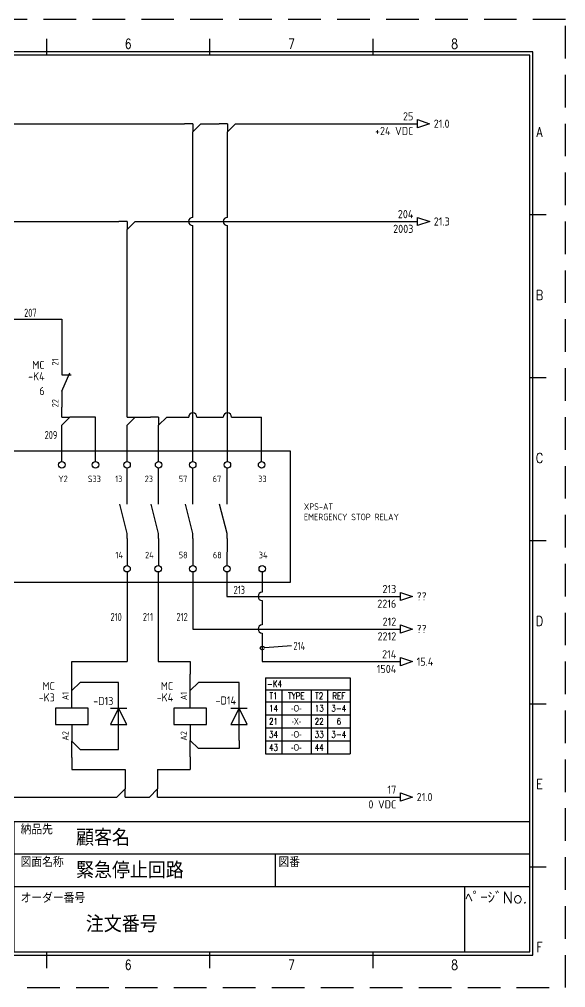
# Model space of a CAD drawing. Header units: millimetres. Extents: x 0 to 420, y 0 to 297.
# Drawn here: x 252.6 to 420, y 0 to 297 of the extents above; entities that cross this region are included whole.
import ezdxf
from ezdxf.enums import TextEntityAlignment as Align

# ---------------------------------------------------------------- set-up
doc = ezdxf.new("R2010")
doc.units = ezdxf.units.MM
doc.header["$LTSCALE"] = 10
doc.linetypes.add('DASHEDX2', pattern=[1.5, 1, -0.5])
doc.linetypes.add('HIDDEN', pattern=[0.375, 0.25, -0.125])
doc.layers.get('0').update_dxf_attribs({"linetype": 'CONTINUOUS'})
for name, color, linetype in [('BLU_1.0mm^2', 5, 'CONTINUOUS'), ('COMMENT', 4, 'CONTINUOUS'), ('DESC', 150, 'CONTINUOUS'), ('GRN_2.5mm^2', 3, 'CONTINUOUS'), ('GRY_1.5mm^2', 9, 'CONTINUOUS'), ('HIDDEN', 7, 'HIDDEN'), ('LOC', 8, 'CONTINUOUS'), ('MISC', 7, 'CONTINUOUS'), ('SYMS', 7, 'CONTINUOUS'), ('TAGS', 150, 'CONTINUOUS'), ('TERMS', 123, 'CONTINUOUS'), ('TITLE', 4, 'CONTINUOUS'), ('WIRENO', 72, 'CONTINUOUS'), ('WIREREF', 52, 'CONTINUOUS'), ('XREF', 7, 'CONTINUOUS'), ('XREFCHILD', 134, 'CONTINUOUS'), ('ZUWAKU', 7, 'CONTINUOUS')]:
    doc.layers.add(name, color=color, linetype=linetype)
doc.styles.get("Standard").update_dxf_attribs({"font": 'romans', "width": 0.8, "bigfont": 'extfont'})
doc.styles.add('WD_IEC', font='isocp2.shx', dxfattribs={"width": 0.9, "height": 4, "bigfont": 'extfont2.shx'})

# ---------------------------------------------------------------- blocks, each defined once
blk = doc.blocks.new('JIS_tblock_a3(L)')
at = {"layer": 'HIDDEN'}
for p, q in [((-398, 32), (-258, 32)), ((-398, 24), (-258, 24)), ((-398, 16), (-258, 16)), ((-398, 8), (-258, 8))]:
    blk.add_line(p, q, dxfattribs=at)
at = {"layer": 'ZUWAKU'}
for p, q in [((-398, 40), (0, 40)), ((-398, 40), (-398, 0)), ((-373, 40), (-373, 0)), ((-372.5, 40), (-372.5, 0)), ((-258, 0), (-258, 40)), ((-238, 40), (-238, 20)), ((-218, 40), (-218, 20)), ((-198, 40), (-198, 20)), ((-178, 40), (-178, 20)), ((-158, 0), (-158, 40)), ((0, 0), (0, 40)), ((-241, 35), (-254, 23)), ((-238, 34), (-158, 34)), ((-158, 30), (0, 30)), ((-78, 30), (-78, 20)), ((-258, 20), (-158, 20)), ((-158, 20), (0, 20)), ((-20, 20), (-20, 0)), ((-398, 0), (0, 0))]:
    blk.add_line(p, q, dxfattribs=at)
at = {"layer": 'TITLE'}
for tag, p, height in [('REVINFO51', (-370, 34), 3), ('ORDER2', (-139, 32.5), 5), ('REVINFO41', (-370, 26), 3), ('INFO1', (-139, 22.5), 5), ('SCALE0', (-247.5, 23), 3), ('REVINFO31', (-370, 18), 3), ('REVINFO21', (-370, 10), 3), ('ORDER1', (-136, 6), 5), ('REVINFO11', (-370, 2), 3)]:
    blk.add_attdef(tag, p, '', height=height, dxfattribs=at)
for tag, p in [('REVDATEY5', (-306, 34)), ('REVDATEM5', (-298, 34)), ('REVDATED5', (-290, 34)), ('REVDESIGN5', (-260, 34)), ('SCALE1', (-251, 29)), ('REVDATEY4', (-306, 26)), ('REVDATEM4', (-298, 26)), ('REVDATED4', (-290, 26)), ('REVDESIGN4', (-260, 26)), ('REVDATEY3', (-306, 18)), ('REVDATEM3', (-298, 18)), ('REVDATED3', (-290, 18)), ('REVDESIGN3', (-260, 18)), ('REVDATEY2', (-306, 10)), ('REVDATEM2', (-298, 10)), ('REVDATED2', (-290, 10)), ('REVDESIGN2', (-260, 10)), ('REVDATEY1', (-306, 2)), ('REVDATEM1', (-298, 2)), ('REVDATED1', (-290, 2)), ('REVDESIGN1', (-260, 2))]:
    blk.add_attdef(tag, text='', height=3, dxfattribs=at).set_placement(p, align=Align.RIGHT)
for tag, height, p in [('DESIGN1', 3, (-228, 27)), ('DESIGN2', 3, (-208, 27)), ('DESIGN3', 3, (-188, 27)), ('DESIGN4', 3, (-168, 27)), ('FILENAME0', 5, (-47.8, 25)), ('PAGE0', 3, (-10.3, 8.6))]:
    blk.add_attdef(tag, text='', height=height, dxfattribs=at).set_placement(p, align=Align.MIDDLE)
at = {"layer": 'TITLE', "flags": 1}
blk.add_attdef('LPAGE0', text='', height=3, dxfattribs=at).set_placement((-11, 3), align=Align.CENTER)
for tag, p in [('TYPE0', (-398, 0)), ('ORDER3', (-398, 0)), ('ORDER4', (-398, 0)), ('ORDER5', (-398, 0)), ('ORDER6', (-398, 0)), ('ORDER7', (-398, 0)), ('ORDER8', (-398, 0)), ('ORDER9', (-398, 0)), ('ORDER10', (-398, 0)), ('ORDER11', (-398, 0)), ('ORDER12', (-398, 0)), ('ORDER13', (-398, 0)), ('ORDER14', (-398, 0)), ('ORDER15', (-398, 0)), ('ORDER16', (-398, 0)), ('ORDER17', (-398, 0)), ('ORDER18', (-398, 0)), ('ORDER19', (-398, 0)), ('ORDER20', (-398, 0)), ('ORDER21', (-398, 0)), ('ORDER22', (-398, 0)), ('ORDER23', (-398, 0)), ('SCALETYPE0', (-398, 0)), ('DATEY1', (-398, 0)), ('DATEM1', (-398, 0)), ('DATED1', (-398, 0)), ('DATEY2', (-398, 0)), ('DATEM2', (-398, 0)), ('DATED2', (-398, 0)), ('BANNAME0', (-398, 0)), ('INFO3', (-398, 0)), ('INFO4', (-398, 0)), ('INFO5', (-398, 0)), ('INFO6', (-398, 0)), ('INFO7', (-398, 0)), ('INFO8', (-398, 0)), ('INFO9', (-398, 0)), ('INFO10', (-398, 0)), ('INFO11', (-398, 0)), ('INFO12', (-398, 0)), ('INFO13', (-398, 0)), ('INFO14', (-398, 0)), ('INFO15', (-398, 0)), ('INFO16', (-398, 0)), ('INFO17', (-398, 0)), ('INFO18', (-398, 0)), ('INFO19', (-398, 0)), ('INFO20', (-398, 0)), ('INFO21', (-398, 0)), ('INFO22', (-398, 0)), ('INFO23', (-398, 0)), ('INFO24', (-398, 0)), ('DATEY3', (-398, 0)), ('DATEM3', (-398, 0)), ('DATED3', (-398, 0)), ('DATEY4', (-398, 0)), ('DATEM4', (-398, 0)), ('DATED4', (-398, 0)), ('DATEY5', (-398, 0)), ('DATEM5', (-398, 0)), ('DATED5', (-398, 0)), ('DATEY6', (-398, 0)), ('DATEM6', (-398, 0)), ('DATED6', (-398, 0)), ('REFERENCETYPE0', (-398, 0)), ('INFO2', (-397.7, 0))]:
    blk.add_attdef(tag, p, '', height=3, dxfattribs=at)
at = {"layer": 'TITLE', "width": 0.8, "flags": 1}
for tag in ['REVINFO12', 'REVINFO13', 'REVINFO22', 'REVINFO23', 'REVINFO32', 'REVINFO33', 'REVINFO42', 'REVINFO43', 'REVINFO52', 'REVINFO53', 'REVINFO61', 'REVINFO62', 'REVINFO63', 'REVINFO71', 'REVINFO72', 'REVINFO73', 'REVINFO81', 'REVINFO82', 'REVINFO83', 'REVDESIGN6', 'REVDESIGN7', 'REVDESIGN8', 'REVDATEY6', 'REVDATEM6', 'REVDATED6', 'REVDATEY7', 'REVDATEM7', 'REVDATED7', 'REVDATEY8', 'REVDATEM8', 'REVDATED8']:
    blk.add_attdef(tag, (-398, 0), '', height=3, dxfattribs=at)
at = {"layer": 'TITLE', "flags": 1}
blk.add_attdef('PAPER0', text='', height=1, dxfattribs=at).set_placement((-3, -1), align=Align.TOP_RIGHT)
at = {"layer": 'ZUWAKU'}
for s, height, p in [('スケール', 3, (-257, 36)), ('納品先', 3, (-156, 36)), ('△訂正5', 4, (-395, 33.5)), ('△訂正4', 4, (-395, 25.5)), ('図面名称', 3, (-156, 26)), ('図番', 3, (-77, 26)), ('△訂正3', 4, (-395, 17.5)), ('オーダー番号', 3, (-156, 15)), ('△訂正2', 4, (-395, 9.5)), ('△訂正1', 4, (-395, 1.5))]:
    blk.add_text(s, height=height, dxfattribs=at).set_placement(p)
for s, p in [('設 計', (-228, 35)), ('製 図', (-208, 35)), ('検 図', (-188, 35)), ('承 認', (-168, 35)), ('ﾍﾟｰｼﾞNo.', (-10.23, 14.88))]:
    blk.add_text(s, height=3.5, dxfattribs=at).set_placement(p, align=Align.CENTER)
blk = doc.blocks.new('VDV1_25')
for p, q in [((237.14, 30.12), (232.64, 48.12)), ((237.14, 48.12), (237.14, 51.12)), ((256.39, 30.12), (251.89, 48.12)), ((256.39, 48.12), (256.39, 51.12)), ((277.39, 30.12), (272.89, 48.12)), ((277.39, 48.12), (277.39, 51.12)), ((298.39, 30.12), (293.89, 48.12)), ((298.39, 48.12), (298.39, 51.12)), ((237.14, 27.12), (237.14, 30.12)), ((256.39, 27.12), (256.39, 30.12)), ((277.39, 27.12), (277.39, 30.12)), ((298.39, 27.12), (298.39, 30.12))]:
    blk.add_line(p, q)
for centre in [(14.88, 72.25), (34.25, 72.25), (55.25, 72.25), (74.38, 72.25), (95.62, 72.25), (116.62, 72.25), (158.62, 72.25), (197.12, 72.25), (217.78, 72.26), (237.14, 72.25), (256.5, 72.25), (277.38, 72.25), (298.62, 72.25), (319.62, 72.25), (14.88, 8.5), (34, 8.5), (74.75, 8.5), (96, 8.5), (237.12, 8.5), (256.25, 8.5), (277.5, 8.5), (298.38, 8.5), (320, 8.5)]:
    blk.add_circle(centre, 2)
at = {"layer": 'SYMS'}
for p, q in [((0, 80.75), (337, 80.75)), ((0, 0), (0, 80.75)), ((337, 80.75), (337, 0)), ((237.14, 51.12), (237.14, 70.25)), ((256.39, 51.12), (256.39, 70.25)), ((277.39, 51.12), (277.39, 70.25)), ((298.39, 51.12), (298.39, 70.25)), ((237.14, 27.12), (237.12, 10.5)), ((256.39, 27.12), (256.38, 10.5)), ((277.39, 27.12), (277.38, 10.5)), ((298.39, 27.12), (298.38, 10.5)), ((337, 0), (0, 0))]:
    blk.add_line(p, q, dxfattribs=at)
at = {"style": 'WD_IEC', "flags": 1}
for tag, p, height in [('X4TERM01', (12.88, 72.25), 0.256), ('X2TERM01', (14.88, 74.25), 0.256), ('X2TERM02', (34.25, 74.25), 0.256), ('X2TERM03', (55.25, 74.25), 0.256), ('X2TERM04', (74.38, 74.25), 0.256), ('X2TERM05', (95.62, 74.25), 0.256), ('X2TERM06', (116.62, 74.25), 0.256), ('X2TERM07', (158.62, 74.25), 0.256), ('X2TERM08', (197.12, 74.25), 0.256), ('X2TERM09', (217.78, 74.26), 0.256), ('X2TERM10', (237.14, 74.25), 0.256), ('X2TERM11', (256.5, 74.25), 0.256), ('X2TERM12', (277.38, 74.25), 0.256), ('X2TERM13', (298.62, 74.25), 0.256), ('X2TERM14', (319.62, 74.25), 0.256), ('X1TERM14', (321.62, 72.25), 0.256), ('X4TERM15', (12.88, 8.5), 0.256), ('X8TERM15', (14.88, 6.5), 0.256), ('X8TERM16', (34, 6.5), 0.256), ('X8TERM17', (74.75, 6.5), 0.256), ('X8TERM18', (96, 6.5), 0.256), ('X8TERM19', (237.12, 6.5), 0.256), ('X8TERM20', (256.25, 6.5), 0.256), ('X8TERM21', (277.5, 6.5), 0.256), ('X8TERM22', (298.38, 6.5), 0.256), ('X8TERM23', (320, 6.5), 0.256), ('X1TERM23', (322, 8.5), 0.256), ('FAMILY', (0, 0), 0.02), ('CAT', (0, 0), 0.02), ('MFG', (0, 0), 0.02), ('ASSYCODE', (0, 0), 0.02)]:
    blk.add_attdef(tag, p, '', height=height, dxfattribs=at)
at = {"style": 'WD_IEC'}
for tag, p in [('DESC1', (345.5, 44.62)), ('DESC2', (345.5, 38.25)), ('INST', (347.85, 24.39)), ('LOC', (347.97, 17.09))]:
    blk.add_attdef(tag, p, '', height=4, dxfattribs=at)
blk.add_attdef('TAG1', text='', height=4, dxfattribs=at).set_placement((21, 38.25), align=Align.CENTER)
at = {"layer": 'SYMS', "style": 'WD_IEC'}
for tag, p in [('TERM01', (12.88, 61.62)), ('TERM02', (32.12, 61.62)), ('TERM03', (53.12, 61.62)), ('TERM04', (72.25, 61.62)), ('TERM05', (93.5, 61.62)), ('TERM06', (114.5, 61.62)), ('TERM07', (156.5, 61.62)), ('TERM08', (195, 61.62)), ('TERM09', (213.07, 61.62)), ('TERM10', (229.88, 61.62)), ('TERM11', (247.95, 61.62)), ('TERM12', (268.83, 61.62)), ('TERM13', (289.63, 61.62)), ('TERM14', (317.5, 61.62)), ('TERM15', (10.62, 14.88)), ('TERM16', (29.75, 14.88)), ('TERM17', (72.62, 14.88)), ('TERM18', (93.88, 14.88)), ('TERM19', (230.02, 14.88)), ('TERM20', (248.18, 14.88)), ('TERM21', (268.83, 14.88)), ('TERM22', (289.75, 14.88)), ('TERM23', (317.88, 14.88))]:
    blk.add_attdef(tag, p, '', height=4, dxfattribs=at)
blk = doc.blocks.new('VDI1')
for p, q in [((0, 7.5), (0, -7.5)), ((0, -2.5), (-2.5, 2.5)), ((-2.5, 2.5), (2.5, 2.5)), ((2.5, 2.5), (0, -2.5)), ((-2.5, -2.5), (2.5, -2.5))]:
    blk.add_line(p, q)
at = {"style": 'WD_IEC'}
for tag, p in [('INST', (-5.5, 10.25)), ('LOC', (-5.5, 6.75)), ('TAG1', (-5.5, 3.25)), ('DESC1', (-5.5, -6.35)), ('DESC2', (-5.5, -9.85)), ('DESC3', (-5.5, -13.35))]:
    blk.add_attdef(tag, text='', height=2.5, dxfattribs=at).set_placement(p, align=Align.RIGHT)
blk.add_attdef('TERM01', text='', height=2, rotation=90, dxfattribs=at).set_placement((-1, 7.5), align=Align.RIGHT)
at = {"style": 'WD_IEC', "flags": 1}
for tag, p, height in [('X2TERM01', (0, 7.5), 0.32), ('ASSYCODE', (1, -4), 1), ('FAMILY', (1, -5.5), 1), ('X8TERM02', (0, -7.5), 0.32), ('CATDESC', (1, -7), 1)]:
    blk.add_attdef(tag, p, '', height=height, dxfattribs=at)
at = {"style": 'WD_IEC', "flags": 9}
for tag, p in [('MFG', (-5.5, -0.25)), ('CAT', (-5.5, -2.75))]:
    blk.add_attdef(tag, text='', height=1.5, dxfattribs=at).set_placement(p, align=Align.RIGHT)
at = {"style": 'WD_IEC'}
blk.add_attdef('TERM02', (-1, -7.5), '', height=2, rotation=90, dxfattribs=at)
blk = doc.blocks.new('HA1S1')
blk.add_lwpolyline([(0, 1.25), (3.75, 0), (0, -1.25)], close=True)
at = {"style": 'WD_IEC'}
for tag, height, flags, p in [('WIRENO', 2.5, 8, (-1.25, 1)), ('SIGCODE', 1, 1, (5, 1.8))]:
    blk.add_attdef(tag, text='', height=height, dxfattribs=dict(at, flags=flags)).set_placement(p, align=Align.RIGHT)
at = {"style": 'WD_IEC', "flags": 1}
blk.add_attdef('X4TERM01', (0, 0), '', height=0.32, dxfattribs=at)
at = {"style": 'WD_IEC'}
blk.add_attdef('XREF', text='', height=2.5, dxfattribs=at).set_placement((5, 0), align=Align.MIDDLE_LEFT)
blk.add_attdef('DESC1', text='', height=2.5, dxfattribs=at).set_placement((-1.25, -1), align=Align.TOP_RIGHT)
blk = doc.blocks.new('VCR1')
for p, q in [((0, 2.5), (0, 7.5)), ((0, -2.5), (0, -7.5))]:
    blk.add_line(p, q)
blk.add_lwpolyline([(-5, 2.5), (-5, -2.5), (5, -2.5), (5, 2.5)], close=True)
at = {"style": 'WD_IEC'}
for tag, p in [('INST', (-5.25, 11.5)), ('LOC', (-5.25, 8)), ('TAG1', (-5.25, 4.5)), ('DESC1', (-5.25, -6.85)), ('DESC2', (-5.25, -10.35)), ('DESC3', (-5.25, -13.85))]:
    blk.add_attdef(tag, text='', height=2.5, dxfattribs=at).set_placement(p, align=Align.RIGHT)
blk.add_attdef('TERM01', text='', height=2, rotation=90, dxfattribs=at).set_placement((-1, 7.5), align=Align.RIGHT)
at = {"style": 'WD_IEC', "flags": 1}
for tag, p, height in [('X2TERM01', (0, 7.5), 0.32), ('X4LINK', (-5, 0), 0.32), ('X1LINK', (5, 0), 0.32), ('ASSYCODE', (1, -4), 1), ('FAMILY', (1, -5.5), 1), ('X8TERM02', (0, -7.5), 0.32), ('CATDESC', (1, -7), 1)]:
    blk.add_attdef(tag, p, '', height=height, dxfattribs=at)
at = {"style": 'WD_IEC', "flags": 9}
for tag, p in [('MFG', (-6, 1)), ('CAT', (-6, -1.5))]:
    blk.add_attdef(tag, text='', height=1.5, dxfattribs=at).set_placement(p, align=Align.RIGHT)
at = {"style": 'WD_IEC'}
blk.add_attdef('TERM02', (-1, -7.5), '', height=2, rotation=90, dxfattribs=at)
at = {"lineweight": 9, "style": 'WD_IEC'}
for tag, p in [('NO', (-5.5, -16.5)), ('NC', (-5.5, -20))]:
    blk.add_attdef(tag, text='', height=2.5, dxfattribs=at).set_placement(p, align=Align.TOP_RIGHT)
for tag, p in [('XREFNO', (-4, -16.5)), ('XREFNC', (-4, -20))]:
    blk.add_attdef(tag, text='', height=2.5, dxfattribs=at).set_placement(p, align=Align.TOP_LEFT)
blk = doc.blocks.new('VCR22')
for p, q in [((0, 7.5), (0, 2.5)), ((0, -2.5), (2.5, 3.12)), ((0, 2.5), (2.87, 2.5)), ((0, -2.5), (0, -7.5))]:
    blk.add_line(p, q)
at = {"style": 'WD_IEC'}
for tag, p in [('INST', (-5.25, 7.75)), ('LOC', (-5.25, 4.25)), ('TAG2', (-5.25, 0.75)), ('XREF', (-5.25, -3.75)), ('DESC1', (-5.25, -7.6)), ('DESC2', (-5.25, -11.1)), ('DESC3', (-5.25, -14.6))]:
    blk.add_attdef(tag, text='', height=2.5, dxfattribs=at).set_placement(p, align=Align.RIGHT)
blk.add_attdef('TERM01', text='', height=2, rotation=90, dxfattribs=at).set_placement((-1, 7.5), align=Align.RIGHT)
at = {"style": 'WD_IEC', "flags": 1}
for tag, p, height in [('X2TERM01', (0, 7.5), 0.32), ('X4LINK', (-2, 0), 0.32), ('X1LINK', (1.11, 0), 0.32), ('CONTACT', (4, -3.5), 1), ('FAMILY', (4, -5), 1), ('X8TERM02', (0, -7.5), 0.32)]:
    blk.add_attdef(tag, p, '', height=height, dxfattribs=at)
at = {"style": 'WD_IEC'}
blk.add_attdef('TERM02', (-1, -7.5), '', height=2, rotation=90, dxfattribs=at)
blk = doc.blocks.new('WD_WNH')
at = {"linetype": 'Continuous', "style": 'WD_IEC', "width": 0.8}
blk.add_attdef('WIRENO', text='', height=2.5, dxfattribs=at).set_placement((0, 0.75), align=Align.CENTER)
at = {"style": 'WD_IEC', "flags": 1}
for tag, p in [('W08USER', (0, 0.375)), ('W04USER', (0, 0.875)), ('W05USER', (0, 0.75)), ('W09USER', (0, 0.25)), ('W03USER', (0, 1)), ('W06USER', (0, 0.625)), ('W07USER', (0, 0.5)), ('W02USER', (0, 1.125)), ('W01USER', (0, 1.25)), ('W10USER', (0, 0.125))]:
    blk.add_attdef(tag, text='', height=0.08, dxfattribs=at).set_placement(p, align=Align.CENTER)
blk = doc.blocks.new('WD_WNV')
at = {"linetype": 'Continuous', "style": 'WD_IEC', "width": 0.8}
blk.add_attdef('WIRENO', text='', height=2.5, dxfattribs=at).set_placement((-1.6, 0), align=Align.MIDDLE_RIGHT)
at = {"style": 'WD_IEC', "flags": 1}
for tag, p in [('W08USER', (-1, 0.375)), ('W04USER', (-1, 0.875)), ('W05USER', (-1, 0.75)), ('W09USER', (-1, 0.25)), ('W03USER', (-1, 1)), ('W06USER', (-1, 0.625)), ('W07USER', (-1, 0.5)), ('W02USER', (-1, 1.125)), ('W01USER', (-1, 1.25)), ('W10USER', (-1, 0.125))]:
    blk.add_attdef(tag, text='', height=0.08, dxfattribs=at).set_placement(p, align=Align.CENTER)
blk = doc.blocks.new('JIS_border_a3(L)')
at = {"layer": 'ZUWAKU', "color": 5, "linetype": 'DASHEDX2'}
for p, q in [((420, 297), (0, 297)), ((420, 0), (420, 297)), ((0, 0), (420, 0))]:
    blk.add_line(p, q, dxfattribs=at)
at = {"layer": 'ZUWAKU'}
for p, q in [((261, 286), (261, 291)), ((311, 286), (311, 291)), ((361, 286), (361, 291)), ((414, 237), (409, 237)), ((414, 187), (409, 187)), ((414, 137), (409, 137)), ((414, 87), (409, 87)), ((414, 37), (409, 37)), ((261, 6), (261, 11)), ((311, 6), (311, 11)), ((361, 6), (361, 11))]:
    blk.add_line(p, q, dxfattribs=at)
at = {"layer": 'ZUWAKU', "color": 5}
for p, q in [((410, 287), (10, 287)), ((409, 286), (11, 286)), ((409, 11), (409, 286)), ((410, 10), (410, 287)), ((10, 10), (410, 10)), ((11, 11), (409, 11))]:
    blk.add_line(p, q, dxfattribs=at)
at = {"layer": 'COMMENT', "width": 0.8}
for s, p in [('6', (286, 289.5)), ('7', (336, 289.5)), ('8', (386, 289.5)), ('A', (412, 262.43)), ('B', (412, 212.43)), ('C', (412, 162.43)), ('D', (412, 112.43)), ('E', (412, 62.43)), ('F', (412, 12.43)), ('6', (286, 7)), ('7', (336, 7)), ('8', (386, 7))]:
    blk.add_text(s, height=3, dxfattribs=at).set_placement(p, align=Align.MIDDLE)
blk = doc.blocks.new('*T26')
at = {"layer": 'MISC', "color": 0, "linetype": 'ByBlock', "lineweight": -2}
for p, q in [((0, 0), (26, 0)), ((0, 0), (0, -23.33)), ((26, 0), (26, -23.33)), ((0, -3.67), (26, -3.67)), ((5, -3.67), (5, -23.33)), ((14, -3.67), (14, -23.33)), ((19, -3.67), (19, -23.33)), ((0, -7.33), (26, -7.33)), ((0, -11.33), (26, -11.33)), ((0, -15.33), (26, -15.33)), ((0, -19.33), (26, -19.33)), ((0, -23.33), (26, -23.33))]:
    blk.add_line(p, q, dxfattribs=at)
at = {"layer": 'MISC', "color": 0, "char_height": 2}
for s, insert, width, attachment_point in [('-K4', (0.5, -1.83), 25, 4), ('T1', (2.5, -5.5), 4, 5), ('TYPE', (9.5, -5.5), 8, 5), ('T2', (16.5, -5.5), 4, 5), ('REF', (22.5, -5.5), 6, 5), ('14', (2.5, -9.33), 4, 5), ('{\\Facaderef.shx|c0;-O-}', (9.5, -9.33), 8, 5), ('13', (16.5, -9.33), 4, 5), ('3-4', (22.5, -9.33), 6, 5), ('21', (2.5, -13.33), 4, 5), ('{\\Facaderef.shx|c0;-X-}', (9.5, -13.33), 8, 5), ('22', (16.5, -13.33), 4, 5), ('6', (22.5, -13.33), 6, 5), ('34', (2.5, -17.33), 4, 5), ('{\\Facaderef.shx|c0;-O-}', (9.5, -17.33), 8, 5), ('33', (16.5, -17.33), 4, 5), ('3-4', (22.5, -17.33), 6, 5), ('43', (2.5, -21.33), 4, 5), ('{\\Facaderef.shx|c0;-O-}', (9.5, -21.33), 8, 5), ('44', (16.5, -21.33), 4, 5)]:
    blk.add_mtext(s, dxfattribs=dict(at, insert=insert, width=width, attachment_point=attachment_point))
blk = doc.blocks.new('HT0_812')
at = {"layer": 'GRY_1.5mm^2'}
for p, q in [((0, 0), (0, 2.5)), ((0, 0), (2.5, 0)), ((2.5, 0), (0, -2.5))]:
    blk.add_line(p, q, dxfattribs=at)
at = {"layer": 'GRY_1.5mm^2', "style": 'WD_IEC', "flags": 1}
for tag, p in [('X2TERM01', (0, 2.5)), ('WDWSEQ', (1.92, 1.22)), ('X1TERM01', (2.5, 0)), ('X8TERM01', (0, -2.5))]:
    blk.add_attdef(tag, p, '', height=0.4, dxfattribs=at)
blk = doc.blocks.new('HT0_281')
at = {"layer": 'GRY_1.5mm^2'}
for p in [(0, -2.5), (2.5, 0)]:
    blk.add_line(p, (0, 2.5), dxfattribs=at)
at = {"layer": 'GRY_1.5mm^2', "style": 'WD_IEC', "flags": 1}
for tag, p in [('X2TERM01', (0, 2.5)), ('WDWSEQ', (1.92, 1.22)), ('X1TERM01', (2.5, 0)), ('X8TERM01', (0, -2.5))]:
    blk.add_attdef(tag, p, '', height=0.4, dxfattribs=at)
blk = doc.blocks.new('HT0_821')
at = {"layer": 'GRY_1.5mm^2'}
for p, q in [((0, -2.5), (0, 2.5)), ((2.5, 0), (0, -2.5))]:
    blk.add_line(p, q, dxfattribs=at)
at = {"layer": 'GRY_1.5mm^2', "style": 'WD_IEC', "flags": 1}
for tag, p in [('X2TERM01', (0, 2.5)), ('WDWSEQ', (1.92, 1.22)), ('X1TERM01', (2.5, 0)), ('X8TERM01', (0, -2.5))]:
    blk.add_attdef(tag, p, '', height=0.4, dxfattribs=at)
blk = doc.blocks.new('HT0_184')
for p, q in [((0, 0), (-2.5, 0)), ((0, 0), (0, -2.5)), ((0, -2.5), (2.5, 0))]:
    blk.add_line(p, q)
at = {"style": 'WD_IEC', "flags": 1}
for tag, p in [('X4TERM01', (-2.5, 0)), ('X1TERM01', (2.5, 0)), ('X8TERM01', (0, -2.5)), ('WDWSEQ', (1.53, -1.26))]:
    blk.add_attdef(tag, p, '', height=0.4, dxfattribs=at)
blk = doc.blocks.new('HT0_421')
for p, q in [((0, 2.5), (-2.5, 0)), ((0, 0), (0, 2.5)), ((0, 0), (2.5, 0))]:
    blk.add_line(p, q)
at = {"style": 'WD_IEC', "flags": 1}
for tag, p in [('X4TERM01', (-2.5, 0)), ('X2TERM01', (0, 2.5)), ('WDWSEQ', (1.6, 1.48)), ('X1TERM01', (2.5, 0))]:
    blk.add_attdef(tag, p, '', height=0.4, dxfattribs=at)

msp = doc.modelspace()

# ---------------------------------------------------------------- linework, layer by layer
at = {"layer": 'BLU_1.0mm^2'}
for p, q in [((176.99, 265), (303.24, 265)), ((308.24, 265), (313.86, 265)), ((318.86, 265), (374.59, 265)), ((305.74, 236.27), (305.74, 262.5)), ((316.36, 236.27), (316.36, 262.5)), ((305.74, 161.37), (305.74, 233.73)), ((316.36, 161.37), (316.36, 233.73))]:
    msp.add_line(p, q, dxfattribs=at)
for centre in [(305.74, 235), (316.36, 235)]:
    msp.add_arc(centre, 1.27, 90, 270, dxfattribs=at)
at = {"layer": 'GRN_2.5mm^2'}
for p, q in [((176.99, 58.46), (282.5, 58.46)), ((287.5, 58.46), (292.5, 58.46)), ((297.5, 58.46), (369.36, 58.46))]:
    msp.add_line(p, q, dxfattribs=at)
at = {"layer": 'GRY_1.5mm^2'}
for p, q in [((203.35, 235), (283.12, 235)), ((288.12, 235), (374.6, 235)), ((285.62, 177.5), (285.62, 232.5)), ((246.36, 205), (265.61, 205)), ((265.61, 205), (265.61, 193)), ((265.61, 177.5), (265.61, 178)), ((265.61, 161.37), (265.61, 172.5)), ((275.94, 175), (268.11, 175)), ((275.94, 161.37), (275.94, 175)), ((285.62, 161.37), (285.62, 172.5)), ((288.12, 175), (292.8, 175)), ((295.3, 161.37), (295.3, 172.5)), ((297.8, 175), (304.5, 175)), ((307.04, 175), (315.12, 175)), ((317.66, 175), (326.86, 175)), ((326.86, 161.37), (326.86, 175)), ((285.61, 127.49), (285.61, 100.07)), ((295.18, 127.49), (295.18, 100.07)), ((305.8, 127.49), (305.8, 110)), ((316.24, 127.49), (316.24, 120)), ((327.05, 127.49), (327.05, 121.27)), ((316.24, 120), (369.36, 120)), ((327.05, 118.73), (327.05, 111.27)), ((305.8, 110), (369.36, 110)), ((327.05, 108.73), (327.05, 100)), ((268.74, 100.07), (285.61, 100.07)), ((268.74, 96.14), (268.74, 100.07)), ((295.18, 100.07), (305, 100.07)), ((305, 100.07), (305, 96.14)), ((327.05, 100), (369.36, 100)), ((283.03, 93.64), (271.24, 93.64)), ((283.03, 90.76), (283.03, 93.64)), ((319.96, 93.64), (307.5, 93.64)), ((319.96, 90.76), (319.96, 93.64)), ((268.74, 90.76), (268.74, 91.14)), ((305, 90.76), (305, 91.14)), ((268.74, 75.76), (268.74, 75.57)), ((283.03, 73.07), (283.03, 75.76)), ((305, 75.76), (305, 75.83)), ((319.96, 75.76), (319.96, 73.33)), ((271.24, 73.07), (283.03, 73.07)), ((319.96, 73.33), (307.5, 73.33)), ((268.74, 70.57), (268.74, 66.95)), ((305, 70.83), (305, 66.95)), ((268.74, 66.95), (285, 66.95)), ((285, 66.95), (285, 60.96)), ((295, 66.95), (295, 60.96)), ((295, 66.95), (305, 66.95))]:
    msp.add_line(p, q, dxfattribs=at)
for centre, start, end in [((305.77, 175), 0, 180), ((316.39, 175), 0, 180), ((327.05, 120), 90, 270), ((327.05, 110), 90, 270)]:
    msp.add_arc(centre, 1.27, start, end, dxfattribs=at)
at = {"layer": 'WIRENO'}
msp.add_lwpolyline([(335.99, 104.81), (327.84, 104.2), (327.42, 104.57), (326.63, 104.51), (326.26, 104.08), (326.68, 103.71), (327.48, 103.77), (327.66, 103.99)], dxfattribs=at)

# ---------------------------------------------------------------- block references
for name, p in [('JIS_border_a3(L)', (0, 0)), ('*T26', (328, 95))]:
    msp.add_blockref(name, p)
msp.add_blockref('JIS_tblock_a3(L)', (409, 11)).add_auto_attribs({'ORDER1': '注文番号', 'ORDER2': '顧客名', 'INFO1': '緊急停止回路'})
at = {"layer": 'BLU_1.0mm^2'}
for p in [(305.74, 265), (316.36, 265)]:
    msp.add_blockref('HT0_184', p, dxfattribs=at)
at = {"layer": 'GRN_2.5mm^2'}
for p in [(285, 58.46), (295, 58.46)]:
    msp.add_blockref('HT0_421', p, dxfattribs=at)
at = {"layer": 'GRY_1.5mm^2'}
for name, p in [('HT0_184', (285.62, 235)), ('HT0_812', (265.61, 175)), ('HT0_812', (285.62, 175)), ('HT0_184', (295.3, 175)), ('HT0_821', (268.74, 93.64)), ('HT0_821', (305, 93.64)), ('HT0_281', (268.74, 73.07)), ('HT0_281', (305, 73.33))]:
    msp.add_blockref(name, p, dxfattribs=at)
at = {"layer": 'SYMS'}
ref = msp.add_blockref('HA1S1', (374.59, 265), dxfattribs=at)
ref.add_attrib('WIRENO', '25', dxfattribs={"layer": 'WIREREF', "height": 2.5, "style": 'WD_IEC', "flags": 8}).set_placement((373.34, 266), align=Align.RIGHT)
ref.add_attrib('DESC1', '+24 VDC', dxfattribs={"layer": 'DESC', "height": 2.5, "style": 'WD_IEC'}).set_placement((373.34, 264), align=Align.TOP_RIGHT)
ref.add_attrib('XREF', '21.0', dxfattribs={"layer": 'XREF', "height": 2.5, "style": 'WD_IEC'}).set_placement((379.59, 265), align=Align.MIDDLE_LEFT)
ref = msp.add_blockref('HA1S1', (374.6, 235), dxfattribs=at)
ref.add_attrib('WIRENO', '204', dxfattribs={"layer": 'WIREREF', "height": 2.5, "style": 'WD_IEC', "flags": 8}).set_placement((373.35, 236), align=Align.RIGHT)
ref.add_attrib('DESC1', '2003', dxfattribs={"layer": 'DESC', "height": 2.5, "style": 'WD_IEC'}).set_placement((373.35, 234), align=Align.TOP_RIGHT)
ref.add_attrib('XREF', '21.3', dxfattribs={"layer": 'XREF', "height": 2.5, "style": 'WD_IEC'}).set_placement((379.6, 235), align=Align.MIDDLE_LEFT)
ref = msp.add_blockref('VCR22', (265.61, 185.5), dxfattribs=at)
ref.add_attrib('TAG2', '-K4', dxfattribs={"layer": 'TAGS', "height": 2.5, "style": 'WD_IEC'}).set_placement((260.36, 186.25), align=Align.RIGHT)
ref.add_attrib('LOC', 'MC', dxfattribs={"layer": 'LOC', "height": 2.5, "style": 'WD_IEC'}).set_placement((260.36, 189.75), align=Align.RIGHT)
ref.add_attrib('XREF', '6', dxfattribs={"layer": 'XREFCHILD', "height": 2.5, "style": 'WD_IEC'}).set_placement((260.36, 181.75), align=Align.RIGHT)
ref.add_attrib('TERM01', '21', dxfattribs={"layer": 'TERMS', "height": 2, "rotation": 90, "style": 'WD_IEC'}).set_placement((264.61, 193), align=Align.RIGHT)
ref.add_attrib('TERM02', '22', (264.61, 178), dxfattribs={"layer": 'TERMS', "height": 2, "rotation": 90, "style": 'WD_IEC'})
ref = msp.add_blockref('VDV1_25', (167.05, 124.24), dxfattribs=dict(at, xscale=0.5, yscale=0.5, zscale=0.5))
ref.add_attrib('TERM10', '13', (281.99, 155.06), dxfattribs={"layer": 'TERMS', "height": 2, "style": 'WD_IEC', "width": 0.9})
ref.add_attrib('TERM23', '34', (325.99, 131.68), dxfattribs={"layer": 'TERMS', "height": 2, "style": 'WD_IEC', "width": 0.9})
ref.add_attrib('TERM22', '68', (311.93, 131.68), dxfattribs={"layer": 'TERMS', "height": 2, "style": 'WD_IEC', "width": 0.9})
ref.add_attrib('TERM21', '58', (301.46, 131.68), dxfattribs={"layer": 'TERMS', "height": 2, "style": 'WD_IEC', "width": 0.9})
ref.add_attrib('TERM20', '24', (291.14, 131.68), dxfattribs={"layer": 'TERMS', "height": 2, "style": 'WD_IEC', "width": 0.9})
ref.add_attrib('TERM19', '14', (282.06, 131.68), dxfattribs={"layer": 'TERMS', "height": 2, "style": 'WD_IEC', "width": 0.9})
ref.add_attrib('TERM18', 'Y4', (213.99, 131.68), dxfattribs={"layer": 'TERMS', "height": 2, "style": 'WD_IEC', "width": 0.9})
ref.add_attrib('TERM17', 'Y3', (203.36, 131.68), dxfattribs={"layer": 'TERMS', "height": 2, "style": 'WD_IEC', "width": 0.9})
ref.add_attrib('TERM16', 'PE', (181.93, 131.68), dxfattribs={"layer": 'TERMS', "height": 2, "style": 'WD_IEC', "width": 0.9})
ref.add_attrib('TERM15', 'A2', (172.36, 131.68), dxfattribs={"layer": 'TERMS', "height": 2, "style": 'WD_IEC', "width": 0.9})
ref.add_attrib('TERM14', '33', (325.8, 155.06), dxfattribs={"layer": 'TERMS', "height": 2, "style": 'WD_IEC', "width": 0.9})
ref.add_attrib('TERM13', '67', (311.86, 155.06), dxfattribs={"layer": 'TERMS', "height": 2, "style": 'WD_IEC', "width": 0.9})
ref.add_attrib('TERM12', '57', (301.46, 155.06), dxfattribs={"layer": 'TERMS', "height": 2, "style": 'WD_IEC', "width": 0.9})
ref.add_attrib('TERM11', '23', (291.03, 155.06), dxfattribs={"layer": 'TERMS', "height": 2, "style": 'WD_IEC', "width": 0.9})
ref.add_attrib('TERM09', 'S33', (273.58, 155.06), dxfattribs={"layer": 'TERMS', "height": 2, "style": 'WD_IEC', "width": 0.9})
ref.add_attrib('TERM08', 'Y2', (264.55, 155.06), dxfattribs={"layer": 'TERMS', "height": 2, "style": 'WD_IEC', "width": 0.9})
ref.add_attrib('TERM07', 'Y1', (245.3, 155.06), dxfattribs={"layer": 'TERMS', "height": 2, "style": 'WD_IEC', "width": 0.9})
ref.add_attrib('TERM06', 'S22', (224.3, 155.06), dxfattribs={"layer": 'TERMS', "height": 2, "style": 'WD_IEC', "width": 0.9})
ref.add_attrib('TERM05', 'S21', (213.8, 155.06), dxfattribs={"layer": 'TERMS', "height": 2, "style": 'WD_IEC', "width": 0.9})
ref.add_attrib('TERM04', 'S12', (203.18, 155.06), dxfattribs={"layer": 'TERMS', "height": 2, "style": 'WD_IEC', "width": 0.9})
ref.add_attrib('TERM03', 'B1', (193.61, 155.06), dxfattribs={"layer": 'TERMS', "height": 2, "style": 'WD_IEC', "width": 0.9})
ref.add_attrib('TERM02', 'S11', (183.11, 155.06), dxfattribs={"layer": 'TERMS', "height": 2, "style": 'WD_IEC', "width": 0.9})
ref.add_attrib('TERM01', 'A1', (173.49, 155.06), dxfattribs={"layer": 'TERMS', "height": 2, "style": 'WD_IEC', "width": 0.9})
ref.add_attrib('DESC1', 'XPS-AT', (339.8, 146.56), dxfattribs={"layer": 'DESC', "height": 2, "style": 'WD_IEC', "width": 0.9})
ref.add_attrib('LOC', 'MC', (176.17, 147.03), dxfattribs={"layer": 'LOC', "height": 2, "style": 'WD_IEC', "width": 0.9})
ref.add_attrib('DESC2', 'EMERGENCY STOP RELAY', (339.8, 143.37), dxfattribs={"layer": 'DESC', "height": 2, "style": 'WD_IEC', "width": 0.9})
ref.add_attrib('TAG1', '-U4', dxfattribs={"layer": 'TAGS', "height": 2, "style": 'WD_IEC', "width": 0.9}).set_placement((177.55, 143.37), align=Align.CENTER)
ref = msp.add_blockref('HA1S1', (369.36, 120), dxfattribs=at)
ref.add_attrib('WIRENO', '213', dxfattribs={"layer": 'WIREREF', "height": 2.5, "style": 'WD_IEC', "flags": 8}).set_placement((368.11, 121), align=Align.RIGHT)
ref.add_attrib('DESC1', '2216', dxfattribs={"layer": 'DESC', "height": 2.5, "style": 'WD_IEC'}).set_placement((368.11, 119), align=Align.TOP_RIGHT)
ref.add_attrib('XREF', '??', dxfattribs={"layer": 'XREF', "height": 2.5, "style": 'WD_IEC'}).set_placement((374.36, 120), align=Align.MIDDLE_LEFT)
ref = msp.add_blockref('HA1S1', (369.36, 110), dxfattribs=at)
ref.add_attrib('WIRENO', '212', dxfattribs={"layer": 'WIREREF', "height": 2.5, "style": 'WD_IEC', "flags": 8}).set_placement((368.11, 111), align=Align.RIGHT)
ref.add_attrib('DESC1', '2212', dxfattribs={"layer": 'DESC', "height": 2.5, "style": 'WD_IEC'}).set_placement((368.11, 109), align=Align.TOP_RIGHT)
ref.add_attrib('XREF', '??', dxfattribs={"layer": 'XREF', "height": 2.5, "style": 'WD_IEC'}).set_placement((374.36, 110), align=Align.MIDDLE_LEFT)
ref = msp.add_blockref('HA1S1', (369.36, 100), dxfattribs=at)
ref.add_attrib('WIRENO', '214', dxfattribs={"layer": 'WIREREF', "height": 2.5, "style": 'WD_IEC', "flags": 8}).set_placement((368.11, 101), align=Align.RIGHT)
ref.add_attrib('DESC1', '1504', dxfattribs={"layer": 'DESC', "height": 2.5, "style": 'WD_IEC'}).set_placement((368.11, 99), align=Align.TOP_RIGHT)
ref.add_attrib('XREF', '15.4', dxfattribs={"layer": 'XREF', "height": 2.5, "style": 'WD_IEC'}).set_placement((374.36, 100), align=Align.MIDDLE_LEFT)
ref = msp.add_blockref('VCR1', (268.74, 83.26), dxfattribs=at)
ref.add_attrib('TAG1', '-K3', dxfattribs={"layer": 'TAGS', "height": 2.5, "style": 'WD_IEC'}).set_placement((263.49, 87.76), align=Align.RIGHT)
ref.add_attrib('LOC', 'MC', dxfattribs={"layer": 'LOC', "height": 2.5, "style": 'WD_IEC'}).set_placement((263.49, 91.26), align=Align.RIGHT)
ref.add_attrib('TERM01', 'A1', dxfattribs={"layer": 'TERMS', "height": 2, "rotation": 90, "style": 'WD_IEC'}).set_placement((267.74, 90.76), align=Align.RIGHT)
ref.add_attrib('TERM02', 'A2', (267.74, 75.76), dxfattribs={"layer": 'TERMS', "height": 2, "rotation": 90, "style": 'WD_IEC'})
ref = msp.add_blockref('VCR1', (305, 83.26), dxfattribs=at)
ref.add_attrib('TAG1', '-K4', dxfattribs={"layer": 'TAGS', "height": 2.5, "style": 'WD_IEC'}).set_placement((299.75, 87.76), align=Align.RIGHT)
ref.add_attrib('LOC', 'MC', dxfattribs={"layer": 'LOC', "height": 2.5, "style": 'WD_IEC'}).set_placement((299.75, 91.26), align=Align.RIGHT)
ref.add_attrib('TERM01', 'A1', dxfattribs={"layer": 'TERMS', "height": 2, "rotation": 90, "style": 'WD_IEC'}).set_placement((304, 90.76), align=Align.RIGHT)
ref.add_attrib('TERM02', 'A2', (304, 75.76), dxfattribs={"layer": 'TERMS', "height": 2, "rotation": 90, "style": 'WD_IEC'})
ref = msp.add_blockref('VDI1', (283.03, 83.26), dxfattribs=dict(at, xscale=-1, rotation=180))
ref.add_attrib('TAG1', '-D13', dxfattribs={"layer": 'TAGS', "height": 2.5, "style": 'WD_IEC'}).set_placement((281.43, 86.67), align=Align.RIGHT)
ref = msp.add_blockref('VDI1', (319.96, 83.26), dxfattribs=dict(at, xscale=-1, rotation=180))
ref.add_attrib('TAG1', '-D14', dxfattribs={"layer": 'TAGS', "height": 2.5, "style": 'WD_IEC'}).set_placement((319.01, 86.83), align=Align.RIGHT)
ref = msp.add_blockref('HA1S1', (369.36, 58.46), dxfattribs=at)
ref.add_attrib('WIRENO', '17', dxfattribs={"layer": 'WIREREF', "height": 2.5, "style": 'WD_IEC', "flags": 8}).set_placement((368.11, 59.46), align=Align.RIGHT)
ref.add_attrib('DESC1', '0 VDC', dxfattribs={"layer": 'DESC', "height": 2.5, "style": 'WD_IEC'}).set_placement((368.11, 57.46), align=Align.TOP_RIGHT)
ref.add_attrib('XREF', '21.0', dxfattribs={"layer": 'XREF', "height": 2.5, "style": 'WD_IEC'}).set_placement((374.36, 58.46), align=Align.MIDDLE_LEFT)
at = {"layer": 'WIRENO'}
ref = msp.add_blockref('WD_WNH', (255.99, 205), dxfattribs=at)
ref.add_attrib('WIRENO', '207', dxfattribs={"linetype": 'Continuous', "height": 2.5, "style": 'WD_IEC', "width": 0.8}).set_placement((255.99, 205.75), align=Align.CENTER)
ref = msp.add_blockref('WD_WNV', (265.61, 169.71), dxfattribs=at)
ref.add_attrib('WIRENO', '209', dxfattribs={"linetype": 'Continuous', "height": 2.5, "style": 'WD_IEC', "width": 0.8}).set_placement((264.26, 169.49), align=Align.MIDDLE_RIGHT)
ref = msp.add_blockref('WD_WNH', (320.01, 120), dxfattribs=at)
ref.add_attrib('WIRENO', '213', dxfattribs={"linetype": 'Continuous', "height": 2.5, "style": 'WD_IEC', "width": 0.8}).set_placement((320.01, 120.75), align=Align.CENTER)
ref = msp.add_blockref('WD_WNV', (285.61, 113.68), dxfattribs=at)
ref.add_attrib('WIRENO', '210', dxfattribs={"linetype": 'Continuous', "height": 2.5, "style": 'WD_IEC', "width": 0.8}).set_placement((284.01, 113.68), align=Align.MIDDLE_RIGHT)
ref = msp.add_blockref('WD_WNV', (295.18, 113.68), dxfattribs=at)
ref.add_attrib('WIRENO', '211', dxfattribs={"linetype": 'Continuous', "height": 2.5, "style": 'WD_IEC', "width": 0.8}).set_placement((293.58, 113.68), align=Align.MIDDLE_RIGHT)
ref = msp.add_blockref('WD_WNV', (305.8, 113.68), dxfattribs=at)
ref.add_attrib('WIRENO', '212', dxfattribs={"linetype": 'Continuous', "height": 2.5, "style": 'WD_IEC', "width": 0.8}).set_placement((304.2, 113.68), align=Align.MIDDLE_RIGHT)
ref = msp.add_blockref('WD_WNV', (327.05, 104.14), dxfattribs=at)
ref.add_attrib('WIRENO', '214', dxfattribs={"linetype": 'Continuous', "height": 2.5, "style": 'WD_IEC', "width": 0.8}).set_placement((340.19, 104.8), align=Align.MIDDLE_RIGHT)

doc.saveas('drawing.dxf')
